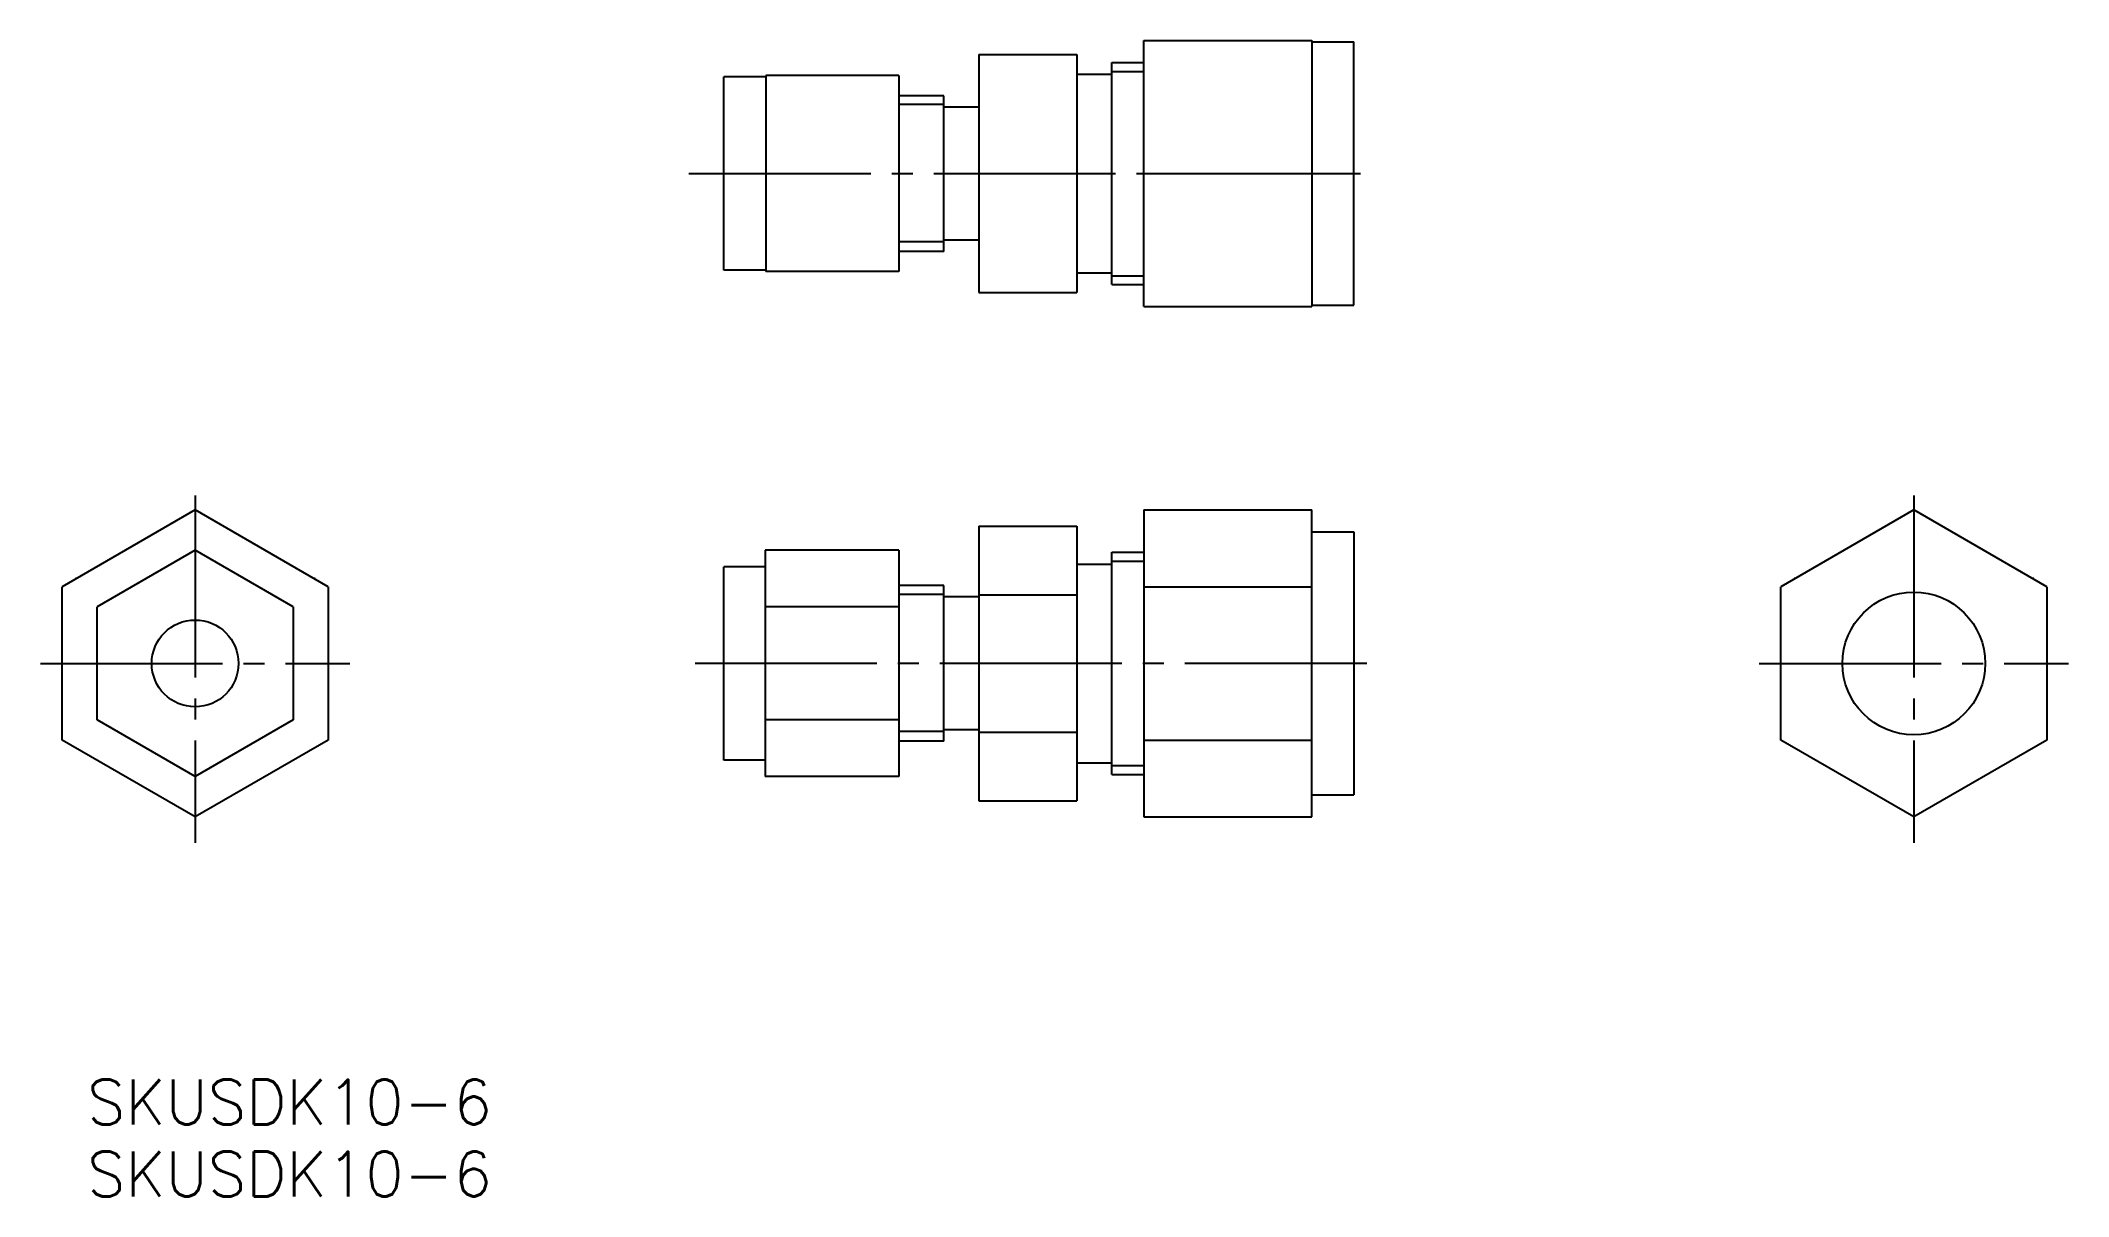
# Model space of a CAD drawing. Extents: x 45 to 190, y 76 to 159.
import ezdxf

# ---------------------------------------------------------------- set-up
doc = ezdxf.new("R2010")
doc.units = 0
doc.linetypes.add('CENTER', pattern=[17.5, 13, -1.5, 1.5, -1.5])
doc.layers.get('0').update_dxf_attribs({"linetype": 'CONTINUOUS'})
doc.layers.add('CENTER', color=1, linetype='CENTER')
doc.styles.get("Standard").update_dxf_attribs({"font": 'txt.shx', "bigfont": 'extfont.shx'})

msp = doc.modelspace()

# ---------------------------------------------------------------- linework, layer by layer
at = {"color": 7, "linetype": 'CONTINUOUS'}
for p, q in [((124.29, 139.59), (124.29, 158.59)), ((124.29, 158.59), (136.29, 158.59)), ((136.29, 158.59), (136.29, 139.59)), ((136.29, 158.49), (139.29, 158.49)), ((139.29, 139.69), (139.29, 158.49)), ((112.49, 157.59), (119.49, 157.59)), ((112.49, 157.59), (112.49, 140.59)), ((119.49, 157.59), (119.49, 140.59)), ((121.99, 157.03), (124.29, 157.03)), ((121.99, 141.15), (121.99, 157.03)), ((97.29, 155.99), (94.29, 155.99)), ((94.29, 142.19), (94.29, 155.99)), ((106.79, 156.09), (97.29, 156.09)), ((97.29, 156.09), (97.29, 142.09)), ((106.79, 156.09), (106.79, 142.09)), ((119.49, 156.19), (121.99, 156.19)), ((109.99, 154.65), (106.79, 154.65)), ((109.99, 143.53), (109.99, 154.65)), ((112.49, 153.84), (109.99, 153.84)), ((112.49, 149.09), (119.49, 149.09)), ((124.29, 149.09), (136.29, 149.09)), ((109.99, 143.53), (106.79, 143.53)), ((112.49, 144.34), (109.99, 144.34)), ((97.29, 142.19), (94.29, 142.19)), ((106.79, 142.09), (97.29, 142.09)), ((119.49, 141.99), (121.99, 141.99)), ((112.49, 140.59), (119.49, 140.59)), ((121.99, 141.15), (124.29, 141.15)), ((124.29, 139.59), (136.29, 139.59)), ((136.29, 139.69), (139.29, 139.69)), ((56.51, 125.06), (47.01, 119.57)), ((66.01, 119.57), (56.51, 125.06)), ((124.29, 125.06), (124.29, 103.12)), ((124.29, 125.06), (136.29, 125.06)), ((136.29, 103.12), (136.29, 125.06)), ((179.29, 125.06), (169.79, 119.57)), ((188.79, 119.57), (179.29, 125.06)), ((112.49, 123.9), (112.49, 104.27)), ((112.49, 123.9), (119.49, 123.9)), ((119.49, 123.9), (119.49, 104.27)), ((136.29, 123.49), (139.29, 123.49)), ((139.29, 123.49), (139.29, 104.69)), ((56.51, 122.17), (49.51, 118.13)), ((63.51, 118.13), (56.51, 122.17)), ((106.79, 122.17), (97.23, 122.17)), ((97.23, 122.17), (97.23, 106.01)), ((106.79, 122.17), (106.79, 106.01)), ((121.99, 122.03), (124.29, 122.03)), ((121.99, 106.15), (121.99, 122.03)), ((97.23, 120.99), (94.29, 120.99)), ((94.29, 107.19), (94.29, 120.99)), ((119.49, 121.19), (121.99, 121.19)), ((47.01, 108.6), (47.01, 119.57)), ((48.01, 120.22), (48.01, 120.15)), ((65.01, 120.22), (65.01, 120.15)), ((66.01, 119.57), (66.01, 108.6)), ((109.99, 119.65), (106.79, 119.65)), ((109.99, 108.53), (109.99, 119.65)), ((112.49, 118.84), (109.99, 118.84)), ((112.49, 119), (119.49, 119)), ((124.29, 119.57), (136.29, 119.57)), ((169.79, 108.6), (169.79, 119.57)), ((170.79, 120.22), (170.79, 120.15)), ((187.79, 120.22), (187.79, 120.15)), ((188.79, 119.57), (188.79, 108.6)), ((49.51, 110.05), (49.51, 118.13)), ((63.51, 118.13), (63.51, 110.05)), ((106.79, 118.13), (97.23, 118.13)), ((56.51, 106.01), (49.51, 110.05)), ((63.51, 110.05), (56.51, 106.01)), ((106.79, 110.05), (97.23, 110.05)), ((112.49, 109.34), (109.99, 109.34)), ((112.49, 109.18), (119.49, 109.18)), ((56.51, 103.12), (47.01, 108.6)), ((66.01, 108.6), (56.51, 103.12)), ((109.99, 108.53), (106.79, 108.53)), ((124.29, 108.6), (136.29, 108.6)), ((179.29, 103.12), (169.79, 108.6)), ((188.79, 108.6), (179.29, 103.12)), ((97.23, 107.19), (94.29, 107.19)), ((106.79, 106.01), (97.23, 106.01)), ((119.49, 106.99), (121.99, 106.99)), ((121.99, 106.15), (124.29, 106.15)), ((136.29, 104.69), (139.29, 104.69)), ((112.49, 104.27), (119.49, 104.27)), ((124.29, 103.12), (136.29, 103.12))]:
    msp.add_line(p, q, dxfattribs=at)
at = {"color": 3, "linetype": 'CONTINUOUS'}
for p, q in [((121.99, 156.39), (124.29, 156.39)), ((109.99, 154.01), (106.79, 154.01)), ((109.99, 144.22), (106.79, 144.22)), ((121.99, 141.79), (124.29, 141.79)), ((121.99, 121.39), (124.29, 121.39)), ((109.99, 119.01), (106.79, 119.01)), ((109.99, 109.22), (106.79, 109.22)), ((121.99, 106.79), (124.29, 106.79))]:
    msp.add_line(p, q, dxfattribs=at)
at = {"color": 7, "linetype": 'CONTINUOUS'}
for centre, radius in [((179.29, 114.09), 5.1), ((56.51, 114.09), 3.1)]:
    msp.add_circle(centre, radius, dxfattribs=at)
at = {"layer": 'CENTER', "color": 1, "linetype": 'CENTER'}
for p, q in [((91.77, 149.09), (140.69, 149.09)), ((56.51, 126.08), (56.51, 101.28)), ((179.29, 126.08), (179.29, 101.28)), ((45.47, 114.09), (67.55, 114.09)), ((140.22, 114.09), (91.3, 114.09)), ((168.25, 114.09), (190.33, 114.09))]:
    msp.add_line(p, q, dxfattribs=at)

# ---------------------------------------------------------------- texts
at = {"color": 7, "linetype": 'CONTINUOUS'}
for p in [(48.78, 81.16), (48.78, 76.01)]:
    msp.add_text('SKUSDK10-6', height=3.2, dxfattribs=at).set_placement(p)

doc.saveas('drawing.dxf')
